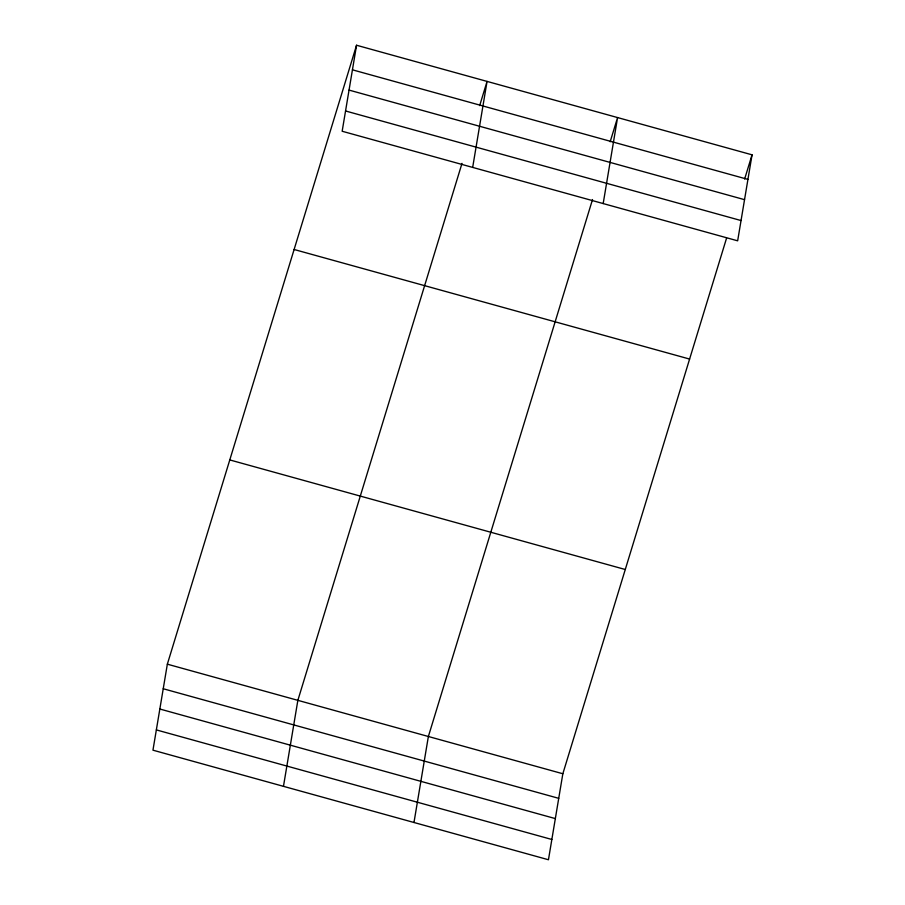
<?xml version="1.0" encoding="UTF-8"?>
<svg xmlns="http://www.w3.org/2000/svg" width="905" height="905" viewBox="0 0 905 905"><rect width="100%" height="100%" fill="white"/><g stroke="black" fill="none" stroke-linecap="round" stroke-linejoin="round"><path stroke-width="1.36" d="M356.547 45.25L342.158 131.248L737.654 240.821L752.044 154.823L356.547 45.25L167.346 664.18L152.956 750.177L548.453 859.75L562.842 773.752L726.568 238.139M283.469 786.332L297.858 700.346L462.002 163.375M472.67 167.402L487.06 81.405L479.673 105.602M413.981 822.498L428.37 736.5L592.515 199.541M603.183 203.568L617.572 117.571L610.174 141.757M744.645 179.009L752.044 154.823M352.441 69.821L747.926 179.405M349.047 90.093L744.532 199.666M345.552 110.976L741.037 220.549M294.114 249.497L689.61 359.07M229.791 459.932L625.276 569.505M167.346 664.18L562.842 773.752M163.239 688.75L558.724 798.334M159.846 709.022L555.342 818.595M156.35 729.905L551.846 839.478"/></g></svg>
